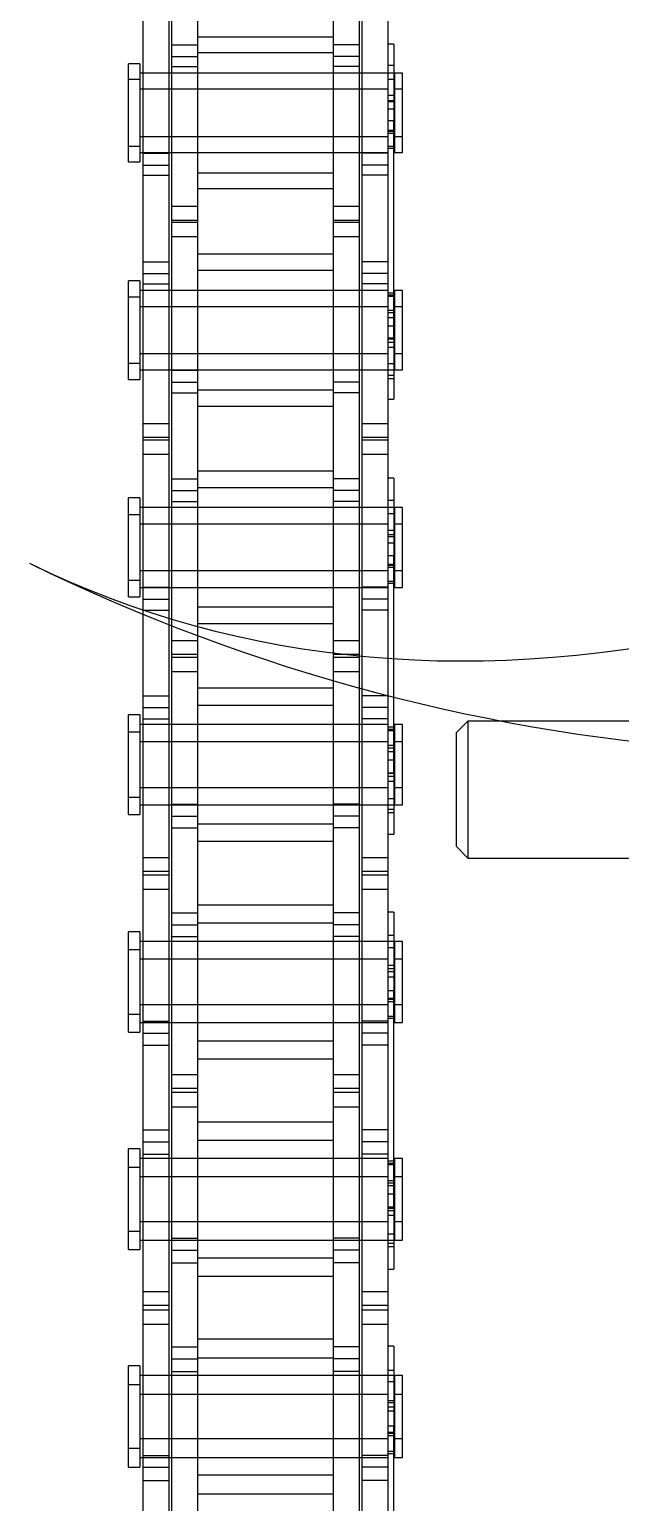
# Model space of a CAD drawing. Header units: metres. Extents: x 0 to 63075, y 0 to 44550.
# Drawn here: x 14010 to 14044.5, y 27399.6 to 27485.6 of the extents above; entities that cross this region are included whole.
import ezdxf

# ---------------------------------------------------------------- set-up
doc = ezdxf.new("R2010")
doc.units = ezdxf.units.M
doc.header["$LTSCALE"] = 75
doc.linetypes.add('HIDDEN2', pattern=[4.7625, 3.175, -1.5875])
for name, color, linetype in [('SDM', 7, 'Continuous'), ('SL1', 8, 'Continuous'), ('ST1', 7, 'HIDDEN2')]:
    doc.layers.add(name, color=color, linetype=linetype)

# ---------------------------------------------------------------- blocks, each defined once
blk = doc.blocks.new('A$C1d93b9d1')
at = {"layer": 'SL1'}
for radius, start, end in [(171.45, 193.60643, 339.18626), (109.538, 243.89741, 288.89527)]:
    blk.add_arc((5798.635, 3250), radius, start, end, dxfattribs=at)
blk.add_ellipse((5798.635, 3250), major_axis=(-48.194, -98.366), ratio=0.705012, start_param=0, end_param=0.529658, dxfattribs=at)
blk = doc.blocks.new('A$C429c7d53')
at = {"layer": 'ST1'}
for p, q in [((297.515, 393.412), (297.515, 399.762)), ((299.035, 393.412), (299.035, 399.762)), ((306.965, 393.412), (306.965, 399.762)), ((308.485, 393.412), (308.485, 399.762)), ((295.843, 387.062), (295.843, 396.157)), ((297.363, 387.062), (297.363, 396.157)), ((308.637, 387.062), (308.637, 396.157)), ((310.157, 387.062), (310.157, 396.157)), ((306.965, 395.121), (299.035, 395.121)), ((297.515, 394.675), (299.035, 394.675)), ((297.515, 393.981), (299.035, 393.981)), ((306.965, 394.197), (299.035, 394.197)), ((308.485, 394.675), (306.965, 394.675)), ((308.485, 393.981), (306.965, 393.981)), ((310.489, 394.713), (310.157, 394.713)), ((310.489, 394.713), (310.489, 393.468)), ((295, 392.635), (295, 393.559)), ((295.659, 393.559), (295, 393.559)), ((295.659, 393.559), (295.659, 392.635)), ((310.157, 393.006), (295.659, 393.006)), ((297.363, 393.006), (295.843, 393.006)), ((297.515, 393.412), (299.035, 393.412)), ((297.515, 384.317), (297.515, 393.412)), ((299.035, 393.006), (297.515, 393.006)), ((299.035, 384.317), (299.035, 393.412)), ((306.965, 393.006), (299.035, 393.006)), ((308.485, 393.412), (306.965, 393.412)), ((306.965, 384.317), (306.965, 393.412)), ((308.485, 393.006), (306.965, 393.006)), ((308.485, 384.317), (308.485, 393.412)), ((310.489, 393.006), (308.637, 393.006)), ((310.489, 393.468), (310.157, 393.468)), ((310.489, 393.468), (310.489, 390.237)), ((310.526, 393.006), (310.526, 392.082)), ((311, 393.006), (310.526, 393.006)), ((311, 392.082), (311, 393.006)), ((295, 387.838), (295, 392.635)), ((295.659, 392.635), (295, 392.635)), ((295.659, 392.635), (295.659, 387.838)), ((310.526, 392.637), (310.157, 392.637)), ((310.157, 392.082), (295.659, 392.082)), ((297.363, 392.082), (295.843, 392.082)), ((299.035, 392.082), (297.515, 392.082)), ((306.965, 392.082), (299.035, 392.082)), ((308.485, 392.082), (306.965, 392.082)), ((310.157, 392.082), (308.637, 392.082)), ((310.526, 391.713), (310.157, 391.713)), ((310.489, 391.408), (310.157, 391.408)), ((310.489, 391.344), (310.157, 391.344)), ((310.526, 392.082), (310.526, 388.392)), ((311, 392.082), (310.526, 392.082)), ((311, 388.392), (311, 392.082)), ((310.489, 390.914), (310.157, 390.914)), ((310.489, 390.237), (310.157, 390.237)), ((310.157, 389.685), (310.526, 389.685)), ((310.489, 389.607), (310.157, 389.607)), ((310.489, 377.537), (310.489, 390.237)), ((295, 388.762), (295.659, 388.762)), ((295.659, 389.316), (310.157, 389.316)), ((295.843, 389.316), (297.363, 389.316)), ((297.515, 389.316), (299.035, 389.316)), ((299.035, 389.316), (306.965, 389.316)), ((306.965, 389.316), (308.485, 389.316)), ((308.637, 389.316), (310.157, 389.316)), ((310.489, 389.484), (310.157, 389.484)), ((310.157, 388.761), (310.526, 388.761)), ((310.526, 389.316), (311, 389.316)), ((295.659, 388.392), (310.157, 388.392)), ((295.843, 388.392), (297.363, 388.392)), ((295.843, 388.341), (297.363, 388.341)), ((297.515, 388.392), (299.035, 388.392)), ((299.035, 388.392), (306.965, 388.392)), ((306.965, 388.392), (308.485, 388.392)), ((308.637, 388.392), (310.157, 388.392)), ((310.157, 388.341), (308.637, 388.341)), ((310.489, 388.618), (310.157, 388.618)), ((310.526, 388.392), (311, 388.392)), ((295, 387.838), (295.659, 387.838)), ((295.843, 387.646), (297.363, 387.646)), ((295.843, 387.062), (297.363, 387.062)), ((295.843, 380.712), (295.843, 387.062)), ((297.363, 380.712), (297.363, 387.062)), ((299.035, 387.201), (306.965, 387.201)), ((310.157, 387.646), (308.637, 387.646)), ((310.157, 387.062), (308.637, 387.062)), ((308.637, 380.712), (308.637, 387.062)), ((310.157, 380.712), (310.157, 387.062)), ((299.035, 386.277), (306.965, 386.277)), ((297.515, 385.241), (299.035, 385.241)), ((299.035, 384.411), (297.515, 384.411)), ((306.965, 385.241), (308.485, 385.241)), ((308.485, 384.411), (306.965, 384.411)), ((297.515, 383.457), (297.515, 384.317)), ((297.515, 384.317), (299.035, 384.317)), ((299.035, 383.457), (299.035, 384.317)), ((306.965, 383.457), (306.965, 384.317)), ((306.965, 384.317), (308.485, 384.317)), ((308.485, 383.457), (308.485, 384.317)), ((297.515, 374.362), (297.515, 383.457)), ((299.035, 383.457), (297.515, 383.457)), ((299.035, 374.362), (299.035, 383.457)), ((306.965, 374.362), (306.965, 383.457)), ((308.485, 383.457), (306.965, 383.457)), ((308.485, 374.362), (308.485, 383.457)), ((295.843, 382.006), (297.363, 382.006)), ((306.965, 382.451), (299.035, 382.451)), ((310.157, 382.006), (308.637, 382.006)), ((295.843, 381.311), (297.363, 381.311)), ((306.965, 381.497), (299.035, 381.497)), ((310.157, 381.311), (308.637, 381.311)), ((295, 379.935), (295, 380.89)), ((295.659, 380.89), (295, 380.89)), ((295.659, 380.89), (295.659, 379.935)), ((310.157, 380.336), (295.659, 380.336)), ((295.843, 380.712), (297.363, 380.712)), ((295.843, 371.617), (295.843, 380.712)), ((297.363, 380.336), (295.843, 380.336)), ((297.363, 371.617), (297.363, 380.712)), ((299.035, 380.336), (297.515, 380.336)), ((306.965, 380.336), (299.035, 380.336)), ((308.485, 380.336), (306.965, 380.336)), ((310.157, 380.712), (308.637, 380.712)), ((308.637, 371.617), (308.637, 380.712)), ((310.157, 380.336), (308.637, 380.336)), ((310.157, 371.617), (310.157, 380.712)), ((310.489, 380.168), (310.157, 380.168)), ((310.526, 380.336), (310.526, 379.382)), ((311, 380.336), (310.526, 380.336)), ((311, 379.382), (311, 380.336)), ((295, 375.138), (295, 379.935)), ((295.659, 379.935), (295, 379.935)), ((295.659, 379.935), (295.659, 375.138)), ((310.157, 379.382), (295.659, 379.382)), ((297.363, 379.382), (295.843, 379.382)), ((299.035, 379.382), (297.515, 379.382)), ((306.965, 379.382), (299.035, 379.382)), ((308.485, 379.382), (306.965, 379.382)), ((310.157, 379.382), (308.637, 379.382)), ((310.489, 380.045), (310.157, 380.045)), ((310.526, 379.967), (310.157, 379.967)), ((310.526, 379.382), (310.526, 375.692)), ((311, 379.382), (310.526, 379.382)), ((311, 375.692), (311, 379.382)), ((310.489, 379.156), (310.157, 379.156)), ((310.526, 379.013), (310.157, 379.013)), ((310.489, 378.738), (310.157, 378.738)), ((310.489, 378.245), (310.157, 378.245)), ((310.489, 377.537), (310.157, 377.537)), ((310.489, 377.537), (310.489, 373.985)), ((310.489, 377.49), (310.157, 377.49)), ((310.489, 377.285), (310.157, 377.285)), ((310.157, 377.015), (310.526, 377.015)), ((295, 376.093), (295.659, 376.093)), ((295.659, 376.646), (310.157, 376.646)), ((295.843, 376.646), (297.363, 376.646)), ((297.515, 376.646), (299.035, 376.646)), ((299.035, 376.646), (306.965, 376.646)), ((306.965, 376.646), (308.485, 376.646)), ((308.637, 376.646), (310.157, 376.646)), ((310.157, 376.061), (310.526, 376.061)), ((310.526, 376.646), (311, 376.646)), ((295, 375.138), (295.659, 375.138)), ((295.659, 375.692), (310.157, 375.692)), ((295.843, 375.692), (297.363, 375.692)), ((297.515, 375.692), (299.035, 375.692)), ((297.515, 375.672), (299.035, 375.672)), ((297.515, 374.977), (299.035, 374.977)), ((299.035, 375.692), (306.965, 375.692)), ((306.965, 375.692), (308.485, 375.692)), ((308.485, 375.672), (306.965, 375.672)), ((308.485, 374.977), (306.965, 374.977)), ((308.637, 375.692), (310.489, 375.692)), ((310.489, 375.371), (310.157, 375.371)), ((310.489, 375.166), (310.157, 375.166)), ((310.526, 375.692), (311, 375.692)), ((297.515, 374.362), (299.035, 374.362)), ((297.515, 368.012), (297.515, 374.362)), ((299.035, 374.531), (306.965, 374.531)), ((299.035, 368.012), (299.035, 374.362)), ((308.485, 374.362), (306.965, 374.362)), ((306.965, 368.012), (306.965, 374.362)), ((308.485, 368.012), (308.485, 374.362)), ((299.035, 373.577), (306.965, 373.577)), ((310.157, 373.985), (310.489, 373.985)), ((295.843, 372.571), (297.363, 372.571)), ((308.637, 372.571), (310.157, 372.571)), ((297.363, 371.742), (295.843, 371.742)), ((295.843, 370.757), (295.843, 371.617)), ((295.843, 371.617), (297.363, 371.617)), ((297.363, 370.757), (297.363, 371.617)), ((310.157, 371.742), (308.637, 371.742)), ((308.637, 370.757), (308.637, 371.617)), ((308.637, 371.617), (310.157, 371.617)), ((310.157, 370.757), (310.157, 371.617)), ((295.843, 361.662), (295.843, 370.757)), ((297.363, 370.757), (295.843, 370.757)), ((297.363, 361.662), (297.363, 370.757)), ((308.637, 361.662), (308.637, 370.757)), ((310.157, 370.757), (308.637, 370.757)), ((310.157, 361.662), (310.157, 370.757)), ((297.515, 369.337), (299.035, 369.337)), ((306.965, 369.782), (299.035, 369.782)), ((308.485, 369.337), (306.965, 369.337)), ((310.489, 369.374), (310.157, 369.374)), ((310.489, 369.374), (310.489, 368.068)), ((295, 367.235), (295, 368.221)), ((295.659, 368.221), (295, 368.221)), ((295.659, 368.221), (295.659, 367.235)), ((297.515, 368.642), (299.035, 368.642)), ((306.965, 368.797), (299.035, 368.797)), ((308.485, 368.642), (306.965, 368.642)), ((310.489, 368.068), (310.157, 368.068)), ((310.489, 368.068), (310.489, 364.837)), ((295, 362.438), (295, 367.235)), ((295.659, 367.235), (295, 367.235)), ((310.157, 367.667), (295.659, 367.667)), ((295.659, 367.235), (295.659, 362.438)), ((297.363, 367.667), (295.843, 367.667)), ((297.515, 368.012), (299.035, 368.012)), ((297.515, 358.917), (297.515, 368.012)), ((299.035, 367.667), (297.515, 367.667)), ((299.035, 358.917), (299.035, 368.012)), ((306.965, 367.667), (299.035, 367.667)), ((308.485, 368.012), (306.965, 368.012)), ((306.965, 358.917), (306.965, 368.012)), ((308.485, 367.667), (306.965, 367.667)), ((308.485, 358.917), (308.485, 368.012)), ((310.489, 367.667), (308.637, 367.667)), ((310.526, 367.298), (310.157, 367.298)), ((310.526, 367.667), (310.526, 366.682)), ((311, 367.667), (310.526, 367.667)), ((311, 366.682), (311, 367.667)), ((310.157, 366.682), (295.659, 366.682)), ((297.363, 366.682), (295.843, 366.682)), ((299.035, 366.682), (297.515, 366.682)), ((306.965, 366.682), (299.035, 366.682)), ((308.485, 366.682), (306.965, 366.682)), ((310.157, 366.682), (308.637, 366.682)), ((310.526, 366.682), (310.526, 362.992)), ((311, 366.682), (310.526, 366.682)), ((311, 362.992), (311, 366.682)), ((310.526, 366.313), (310.157, 366.313)), ((310.489, 366.069), (310.157, 366.069)), ((310.489, 365.944), (310.157, 365.944)), ((310.489, 365.575), (310.157, 365.575)), ((310.489, 364.837), (310.157, 364.837)), ((310.489, 352.137), (310.489, 364.837)), ((295.659, 363.977), (310.157, 363.977)), ((295.843, 363.977), (297.363, 363.977)), ((297.515, 363.977), (299.035, 363.977)), ((299.035, 363.977), (306.965, 363.977)), ((306.965, 363.977), (308.485, 363.977)), ((308.637, 363.977), (310.157, 363.977)), ((310.157, 364.346), (310.526, 364.346)), ((310.489, 364.269), (310.157, 364.269)), ((310.489, 364.146), (310.157, 364.146)), ((310.526, 363.977), (311, 363.977)), ((295, 363.424), (295.659, 363.424)), ((295.659, 362.992), (310.157, 362.992)), ((295.843, 363.002), (297.363, 363.002)), ((295.843, 362.992), (297.363, 362.992)), ((297.515, 362.992), (299.035, 362.992)), ((299.035, 362.992), (306.965, 362.992)), ((306.965, 362.992), (308.485, 362.992)), ((310.157, 363.002), (308.637, 363.002)), ((308.637, 362.992), (310.157, 362.992)), ((310.157, 363.361), (310.526, 363.361)), ((310.489, 363.218), (310.157, 363.218)), ((310.526, 362.992), (311, 362.992)), ((295, 362.438), (295.659, 362.438)), ((295.843, 362.308), (297.363, 362.308)), ((310.157, 362.308), (308.637, 362.308)), ((295.843, 361.662), (297.363, 361.662)), ((295.843, 355.312), (295.843, 361.662)), ((297.363, 355.312), (297.363, 361.662)), ((299.035, 361.862), (306.965, 361.862)), ((310.157, 361.662), (308.637, 361.662)), ((308.637, 355.312), (308.637, 361.662)), ((310.157, 355.312), (310.157, 361.662)), ((299.035, 360.877), (306.965, 360.877)), ((297.515, 359.902), (299.035, 359.902)), ((306.965, 359.902), (308.485, 359.902)), ((299.035, 359.073), (297.515, 359.073)), ((297.515, 358.057), (297.515, 358.917)), ((297.515, 358.917), (299.035, 358.917)), ((299.035, 358.057), (299.035, 358.917)), ((308.485, 359.073), (306.965, 359.073)), ((306.965, 358.057), (306.965, 358.917)), ((306.965, 358.917), (308.485, 358.917)), ((308.485, 358.057), (308.485, 358.917)), ((297.515, 348.962), (297.515, 358.057)), ((299.035, 358.057), (297.515, 358.057)), ((299.035, 348.962), (299.035, 358.057)), ((306.965, 348.962), (306.965, 358.057)), ((308.485, 358.057), (306.965, 358.057)), ((308.485, 348.962), (308.485, 358.057)), ((306.965, 357.113), (299.035, 357.113)), ((295.843, 356.668), (297.363, 356.668)), ((306.965, 356.097), (299.035, 356.097)), ((310.157, 356.668), (308.637, 356.668)), ((295, 354.535), (295, 355.551)), ((295.659, 355.551), (295, 355.551)), ((295.659, 355.551), (295.659, 354.535)), ((295.843, 355.973), (297.363, 355.973)), ((295.843, 355.312), (297.363, 355.312)), ((295.843, 346.217), (295.843, 355.312)), ((297.363, 346.217), (297.363, 355.312)), ((310.157, 355.973), (308.637, 355.973)), ((310.157, 355.312), (308.637, 355.312)), ((308.637, 346.217), (308.637, 355.312)), ((310.157, 346.217), (310.157, 355.312)), ((314.806, 355.194), (314.115, 354.504)), ((314.806, 355.194), (314.806, 347.194)), ((344.115, 355.194), (314.806, 355.194)), ((295, 349.738), (295, 354.535)), ((295.659, 354.535), (295, 354.535)), ((310.157, 354.998), (295.659, 354.998)), ((295.659, 354.535), (295.659, 349.738)), ((297.363, 354.998), (295.843, 354.998)), ((299.035, 354.998), (297.515, 354.998)), ((306.965, 354.998), (299.035, 354.998)), ((308.485, 354.998), (306.965, 354.998)), ((310.157, 354.998), (308.637, 354.998)), ((310.489, 354.83), (310.157, 354.83)), ((310.489, 354.707), (310.157, 354.707)), ((310.526, 354.629), (310.157, 354.629)), ((310.526, 354.998), (310.526, 353.982)), ((311, 354.998), (310.526, 354.998)), ((311, 353.982), (311, 354.998)), ((314.115, 354.504), (314.115, 347.885)), ((310.157, 353.982), (295.659, 353.982)), ((297.363, 353.982), (295.843, 353.982)), ((299.035, 353.982), (297.515, 353.982)), ((306.965, 353.982), (299.035, 353.982)), ((308.485, 353.982), (306.965, 353.982)), ((310.157, 353.982), (308.637, 353.982)), ((310.489, 353.756), (310.157, 353.756)), ((310.526, 353.613), (310.157, 353.613)), ((310.526, 353.982), (310.526, 350.292)), ((311, 353.982), (310.526, 353.982)), ((311, 350.292), (311, 353.982)), ((310.489, 353.4), (310.157, 353.4)), ((310.489, 352.906), (310.157, 352.906)), ((310.489, 352.151), (310.157, 352.151)), ((310.489, 352.137), (310.157, 352.137)), ((310.489, 351.946), (310.157, 351.946)), ((310.489, 352.137), (310.489, 348.585)), ((295.659, 351.308), (310.157, 351.308)), ((295.843, 351.308), (297.363, 351.308)), ((297.515, 351.308), (299.035, 351.308)), ((299.035, 351.308), (306.965, 351.308)), ((306.965, 351.308), (308.485, 351.308)), ((308.637, 351.308), (310.157, 351.308)), ((310.157, 351.677), (310.526, 351.677)), ((310.526, 351.308), (311, 351.308)), ((295, 350.754), (295.659, 350.754)), ((295.659, 350.292), (310.157, 350.292)), ((295.843, 350.292), (297.363, 350.292)), ((297.515, 350.333), (299.035, 350.333)), ((297.515, 350.292), (299.035, 350.292)), ((299.035, 350.292), (306.965, 350.292)), ((308.485, 350.333), (306.965, 350.333)), ((306.965, 350.292), (308.485, 350.292)), ((308.637, 350.292), (310.489, 350.292)), ((310.157, 350.661), (310.526, 350.661)), ((310.489, 350.033), (310.157, 350.033)), ((310.526, 350.292), (311, 350.292)), ((295, 349.738), (295.659, 349.738)), ((297.515, 349.638), (299.035, 349.638)), ((299.035, 349.193), (306.965, 349.193)), ((308.485, 349.638), (306.965, 349.638)), ((310.489, 349.827), (310.157, 349.827)), ((297.515, 348.962), (299.035, 348.962)), ((297.515, 342.612), (297.515, 348.962)), ((299.035, 342.612), (299.035, 348.962)), ((308.485, 348.962), (306.965, 348.962)), ((306.965, 342.612), (306.965, 348.962)), ((308.485, 342.612), (308.485, 348.962)), ((310.157, 348.585), (310.489, 348.585)), ((299.035, 348.177), (306.965, 348.177)), ((314.115, 347.885), (314.806, 347.194)), ((295.843, 347.233), (297.363, 347.233)), ((308.637, 347.233), (310.157, 347.233)), ((314.806, 347.194), (344.115, 347.194)), ((297.363, 346.404), (295.843, 346.404)), ((295.843, 345.357), (295.843, 346.217)), ((295.843, 346.217), (297.363, 346.217)), ((297.363, 345.357), (297.363, 346.217)), ((310.157, 346.404), (308.637, 346.404)), ((308.637, 345.357), (308.637, 346.217)), ((308.637, 346.217), (310.157, 346.217)), ((310.157, 345.357), (310.157, 346.217)), ((295.843, 336.262), (295.843, 345.357)), ((297.363, 345.357), (295.843, 345.357)), ((297.363, 336.262), (297.363, 345.357)), ((308.637, 336.262), (308.637, 345.357)), ((310.157, 345.357), (308.637, 345.357)), ((310.157, 336.262), (310.157, 345.357)), ((297.515, 343.998), (299.035, 343.998)), ((306.965, 344.444), (299.035, 344.444)), ((308.485, 343.998), (306.965, 343.998)), ((310.489, 344.036), (310.157, 344.036)), ((310.489, 344.036), (310.489, 342.668)), ((297.515, 343.304), (299.035, 343.304)), ((306.965, 343.397), (299.035, 343.397)), ((308.485, 343.304), (306.965, 343.304)), ((295, 341.835), (295, 342.882)), ((295.659, 342.882), (295, 342.882)), ((295.659, 342.882), (295.659, 341.835)), ((310.157, 342.329), (295.659, 342.329)), ((297.363, 342.329), (295.843, 342.329)), ((297.515, 342.612), (299.035, 342.612)), ((297.515, 333.517), (297.515, 342.612)), ((299.035, 342.329), (297.515, 342.329)), ((299.035, 333.517), (299.035, 342.612)), ((306.965, 342.329), (299.035, 342.329)), ((308.485, 342.612), (306.965, 342.612)), ((306.965, 333.517), (306.965, 342.612)), ((308.485, 342.329), (306.965, 342.329)), ((308.485, 333.517), (308.485, 342.612)), ((310.489, 342.329), (308.637, 342.329)), ((310.489, 342.668), (310.157, 342.668)), ((310.489, 342.668), (310.489, 339.437)), ((310.526, 342.329), (310.526, 341.282)), ((311, 342.329), (310.526, 342.329)), ((311, 341.282), (311, 342.329)), ((295, 337.038), (295, 341.835)), ((295.659, 341.835), (295, 341.835)), ((295.659, 341.835), (295.659, 337.038)), ((310.526, 341.96), (310.157, 341.96)), ((310.157, 341.282), (295.659, 341.282)), ((297.363, 341.282), (295.843, 341.282)), ((299.035, 341.282), (297.515, 341.282)), ((306.965, 341.282), (299.035, 341.282)), ((308.485, 341.282), (306.965, 341.282)), ((310.157, 341.282), (308.637, 341.282)), ((310.526, 340.913), (310.157, 340.913)), ((310.489, 340.731), (310.157, 340.731)), ((310.526, 341.282), (310.526, 337.592)), ((311, 341.282), (310.526, 341.282)), ((311, 337.592), (311, 341.282)), ((310.489, 340.544), (310.157, 340.544)), ((310.489, 340.237), (310.157, 340.237)), ((310.489, 339.437), (310.157, 339.437)), ((310.157, 339.008), (310.526, 339.008)), ((310.489, 338.93), (310.157, 338.93)), ((310.489, 326.737), (310.489, 339.437)), ((295, 338.085), (295.659, 338.085)), ((295.659, 338.639), (310.157, 338.639)), ((295.843, 338.639), (297.363, 338.639)), ((297.515, 338.639), (299.035, 338.639)), ((299.035, 338.639), (306.965, 338.639)), ((306.965, 338.639), (308.485, 338.639)), ((308.637, 338.639), (310.157, 338.639)), ((310.489, 338.807), (310.157, 338.807)), ((310.526, 338.639), (311, 338.639)), ((295.659, 337.592), (310.157, 337.592)), ((295.843, 337.664), (297.363, 337.664)), ((295.843, 337.592), (297.363, 337.592)), ((297.515, 337.592), (299.035, 337.592)), ((299.035, 337.592), (306.965, 337.592)), ((306.965, 337.592), (308.485, 337.592)), ((310.157, 337.664), (308.637, 337.664)), ((308.637, 337.592), (310.157, 337.592)), ((310.157, 337.961), (310.526, 337.961)), ((310.489, 337.818), (310.157, 337.818)), ((310.526, 337.592), (311, 337.592)), ((295, 337.038), (295.659, 337.038)), ((295.843, 336.969), (297.363, 336.969)), ((295.843, 336.262), (297.363, 336.262)), ((295.843, 329.912), (295.843, 336.262)), ((297.363, 329.912), (297.363, 336.262)), ((299.035, 336.524), (306.965, 336.524)), ((310.157, 336.969), (308.637, 336.969)), ((310.157, 336.262), (308.637, 336.262)), ((308.637, 329.912), (308.637, 336.262)), ((310.157, 329.912), (310.157, 336.262)), ((299.035, 335.477), (306.965, 335.477)), ((297.515, 334.564), (299.035, 334.564)), ((306.965, 334.564), (308.485, 334.564)), ((299.035, 333.734), (297.515, 333.734)), ((308.485, 333.734), (306.965, 333.734)), ((297.515, 332.657), (297.515, 333.517)), ((297.515, 333.517), (299.035, 333.517)), ((299.035, 332.657), (299.035, 333.517)), ((306.965, 332.657), (306.965, 333.517)), ((306.965, 333.517), (308.485, 333.517)), ((308.485, 332.657), (308.485, 333.517)), ((297.515, 323.562), (297.515, 332.657)), ((299.035, 332.657), (297.515, 332.657)), ((299.035, 323.562), (299.035, 332.657)), ((306.965, 323.562), (306.965, 332.657)), ((308.485, 332.657), (306.965, 332.657)), ((308.485, 323.562), (308.485, 332.657)), ((295.843, 331.329), (297.363, 331.329)), ((306.965, 331.774), (299.035, 331.774)), ((310.157, 331.329), (308.637, 331.329)), ((295.843, 330.634), (297.363, 330.634)), ((306.965, 330.697), (299.035, 330.697)), ((310.157, 330.634), (308.637, 330.634)), ((295, 329.135), (295, 330.213)), ((295.659, 330.213), (295, 330.213)), ((295.659, 330.213), (295.659, 329.135)), ((310.157, 329.659), (295.659, 329.659)), ((295.843, 329.912), (297.363, 329.912)), ((295.843, 320.817), (295.843, 329.912)), ((297.363, 329.659), (295.843, 329.659)), ((297.363, 320.817), (297.363, 329.912)), ((299.035, 329.659), (297.515, 329.659)), ((306.965, 329.659), (299.035, 329.659)), ((308.485, 329.659), (306.965, 329.659)), ((310.157, 329.912), (308.637, 329.912)), ((308.637, 320.817), (308.637, 329.912)), ((310.157, 329.659), (308.637, 329.659)), ((310.157, 320.817), (310.157, 329.912)), ((310.489, 329.491), (310.157, 329.491)), ((310.489, 329.368), (310.157, 329.368)), ((310.526, 329.659), (310.526, 328.582)), ((311, 329.659), (310.526, 329.659)), ((311, 328.582), (311, 329.659)), ((295, 324.338), (295, 329.135)), ((295.659, 329.135), (295, 329.135)), ((295.659, 329.135), (295.659, 324.338)), ((310.157, 328.582), (295.659, 328.582)), ((297.363, 328.582), (295.843, 328.582)), ((299.035, 328.582), (297.515, 328.582)), ((306.965, 328.582), (299.035, 328.582)), ((308.485, 328.582), (306.965, 328.582)), ((310.157, 328.582), (308.637, 328.582)), ((310.526, 329.29), (310.157, 329.29)), ((310.526, 328.582), (310.526, 324.892)), ((311, 328.582), (310.526, 328.582)), ((311, 324.892), (311, 328.582)), ((310.489, 328.356), (310.157, 328.356)), ((310.526, 328.213), (310.157, 328.213)), ((310.489, 328.061), (310.157, 328.061)), ((310.489, 327.567), (310.157, 327.567)), ((310.489, 326.813), (310.157, 326.813)), ((295.659, 325.969), (310.157, 325.969)), ((295.843, 325.969), (297.363, 325.969)), ((297.515, 325.969), (299.035, 325.969)), ((299.035, 325.969), (306.965, 325.969)), ((306.965, 325.969), (308.485, 325.969)), ((308.637, 325.969), (310.157, 325.969)), ((310.489, 326.737), (310.157, 326.737)), ((310.489, 326.607), (310.157, 326.607)), ((310.157, 326.338), (310.526, 326.338)), ((310.489, 326.737), (310.489, 323.185)), ((310.526, 325.969), (311, 325.969)), ((295, 325.416), (295.659, 325.416)), ((310.157, 325.261), (310.526, 325.261)), ((295, 324.338), (295.659, 324.338)), ((295.659, 324.892), (310.157, 324.892)), ((295.843, 324.892), (297.363, 324.892)), ((297.515, 324.995), (299.035, 324.995)), ((297.515, 324.892), (299.035, 324.892)), ((297.515, 324.3), (299.035, 324.3)), ((299.035, 324.892), (306.965, 324.892)), ((308.485, 324.995), (306.965, 324.995)), ((306.965, 324.892), (308.485, 324.892)), ((308.485, 324.3), (306.965, 324.3)), ((308.637, 324.892), (310.489, 324.892)), ((310.489, 324.694), (310.157, 324.694)), ((310.489, 324.489), (310.157, 324.489)), ((310.526, 324.892), (311, 324.892)), ((297.515, 323.562), (299.035, 323.562)), ((297.515, 317.212), (297.515, 323.562)), ((299.035, 323.854), (306.965, 323.854)), ((299.035, 317.212), (299.035, 323.562)), ((308.485, 323.562), (306.965, 323.562)), ((306.965, 317.212), (306.965, 323.562)), ((308.485, 317.212), (308.485, 323.562)), ((299.035, 322.777), (306.965, 322.777)), ((310.157, 323.185), (310.489, 323.185)), ((295.843, 321.894), (297.363, 321.894)), ((308.637, 321.894), (310.157, 321.894)), ((297.363, 321.065), (295.843, 321.065)), ((295.843, 319.957), (295.843, 320.817)), ((295.843, 320.817), (297.363, 320.817)), ((297.363, 319.957), (297.363, 320.817)), ((310.157, 321.065), (308.637, 321.065)), ((308.637, 319.957), (308.637, 320.817)), ((308.637, 320.817), (310.157, 320.817)), ((310.157, 319.957), (310.157, 320.817)), ((295.843, 310.862), (295.843, 319.957)), ((297.363, 319.957), (295.843, 319.957)), ((297.363, 310.862), (297.363, 319.957)), ((308.637, 310.862), (308.637, 319.957)), ((310.157, 319.957), (308.637, 319.957)), ((310.157, 310.862), (310.157, 319.957)), ((306.965, 319.105), (299.035, 319.105)), ((297.515, 318.66), (299.035, 318.66)), ((308.485, 318.66), (306.965, 318.66)), ((310.489, 318.697), (310.157, 318.697)), ((310.489, 318.697), (310.489, 317.268)), ((295, 316.435), (295, 317.544)), ((295.659, 317.544), (295, 317.544)), ((295.659, 317.544), (295.659, 316.435)), ((297.515, 317.965), (299.035, 317.965)), ((306.965, 317.997), (299.035, 317.997)), ((308.485, 317.965), (306.965, 317.965)), ((310.157, 316.99), (295.659, 316.99)), ((297.363, 316.99), (295.843, 316.99)), ((297.515, 317.212), (299.035, 317.212)), ((297.515, 308.117), (297.515, 317.212)), ((299.035, 316.99), (297.515, 316.99)), ((299.035, 308.117), (299.035, 317.212)), ((306.965, 316.99), (299.035, 316.99)), ((308.485, 317.212), (306.965, 317.212)), ((306.965, 308.117), (306.965, 317.212)), ((308.485, 316.99), (306.965, 316.99)), ((308.485, 308.117), (308.485, 317.212)), ((310.489, 316.99), (308.637, 316.99)), ((310.489, 317.268), (310.157, 317.268)), ((310.526, 316.621), (310.157, 316.621)), ((310.489, 317.268), (310.489, 314.037)), ((310.526, 316.99), (310.526, 315.882)), ((311, 316.99), (310.526, 316.99)), ((311, 315.882), (311, 316.99)), ((295, 311.638), (295, 316.435)), ((295.659, 316.435), (295, 316.435)), ((295.659, 316.435), (295.659, 311.638)), ((310.157, 315.882), (295.659, 315.882)), ((297.363, 315.882), (295.843, 315.882)), ((299.035, 315.882), (297.515, 315.882)), ((306.965, 315.882), (299.035, 315.882)), ((308.485, 315.882), (306.965, 315.882)), ((310.157, 315.882), (308.637, 315.882)), ((310.526, 315.882), (310.526, 312.192)), ((311, 315.882), (310.526, 315.882)), ((311, 312.192), (311, 315.882)), ((310.526, 315.513), (310.157, 315.513)), ((310.489, 315.392), (310.157, 315.392)), ((310.489, 315.144), (310.157, 315.144)), ((310.489, 314.898), (310.157, 314.898)), ((310.489, 314.037), (310.157, 314.037)), ((310.489, 301.337), (310.489, 314.037)), ((295.659, 313.3), (310.157, 313.3)), ((295.843, 313.3), (297.363, 313.3)), ((297.515, 313.3), (299.035, 313.3)), ((299.035, 313.3), (306.965, 313.3)), ((306.965, 313.3), (308.485, 313.3)), ((308.637, 313.3), (310.157, 313.3)), ((310.157, 313.669), (310.526, 313.669)), ((310.489, 313.592), (310.157, 313.592)), ((310.489, 313.469), (310.157, 313.469)), ((310.526, 313.3), (311, 313.3)), ((295, 312.747), (295.659, 312.747)), ((295.659, 312.192), (310.157, 312.192)), ((295.843, 312.325), (297.363, 312.325)), ((295.843, 312.192), (297.363, 312.192)), ((297.515, 312.192), (299.035, 312.192)), ((299.035, 312.192), (306.965, 312.192)), ((306.965, 312.192), (308.485, 312.192)), ((310.157, 312.325), (308.637, 312.325)), ((308.637, 312.192), (310.157, 312.192)), ((310.157, 312.561), (310.526, 312.561)), ((310.489, 312.418), (310.157, 312.418)), ((310.526, 312.192), (311, 312.192)), ((295, 311.638), (295.659, 311.638)), ((295.843, 311.63), (297.363, 311.63)), ((310.157, 311.63), (308.637, 311.63)), ((295.843, 310.862), (297.363, 310.862)), ((295.843, 304.512), (295.843, 310.862)), ((297.363, 304.512), (297.363, 310.862)), ((299.035, 311.185), (306.965, 311.185)), ((310.157, 310.862), (308.637, 310.862)), ((308.637, 304.512), (308.637, 310.862)), ((310.157, 304.512), (310.157, 310.862)), ((299.035, 310.077), (306.965, 310.077))]:
    blk.add_line(p, q, dxfattribs=at)

msp = doc.modelspace()

# ---------------------------------------------------------------- block references
at = {"layer": 'SDM'}
for name, p in [('A$C1d93b9d1', (8259.513, 24302.833)), ('A$C429c7d53', (13720.74, 27090.066))]:
    msp.add_blockref(name, p, dxfattribs=at)

doc.saveas('drawing.dxf')
